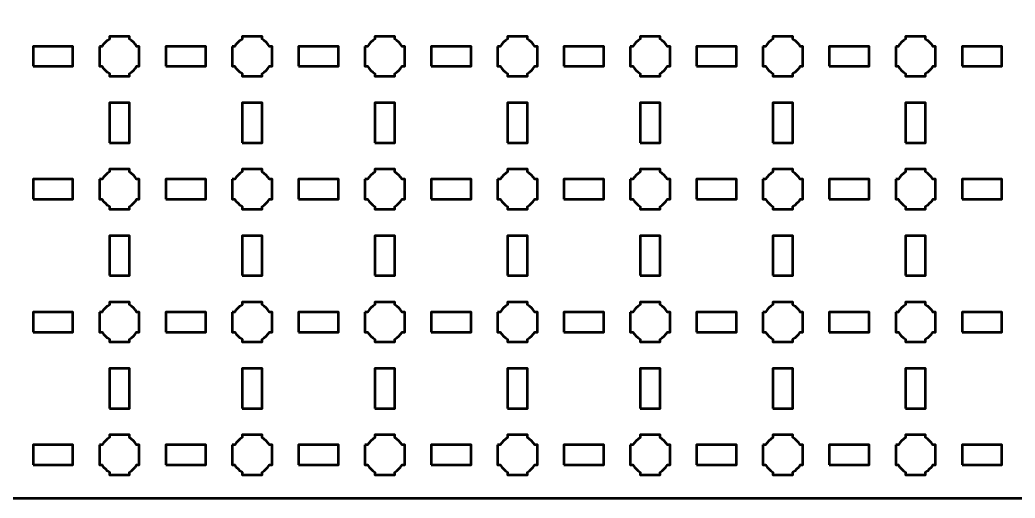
# Model space of a CAD drawing. Header units: centimetres. Extents: x -40.1 to 19.1, y -44.5 to 14.8.
# Drawn here: x -11 to 4, y -44.5 to -37.3 of the extents above; entities that cross this region are included whole.
import ezdxf

# ---------------------------------------------------------------- set-up
doc = ezdxf.new("R2010")
doc.units = ezdxf.units.CM
doc.header["$MEASUREMENT"] = 0
doc.layers.add('Layer 1', color=7, linetype='Continuous')

msp = doc.modelspace()

# ---------------------------------------------------------------- linework, layer by layer
at = {"layer": 'Layer 1', "color": 250, "lineweight": 53}
for points in [[(-10.8, -38), (-10.2, -38), (-10.2, -37.7), (-10.8, -37.7), (-10.8, -38)], [(-8.8, -38), (-8.2, -38), (-8.2, -37.7), (-8.8, -37.7), (-8.8, -38)], [(-6.8, -38), (-6.2, -38), (-6.2, -37.7), (-6.8, -37.7), (-6.8, -38)], [(-4.8, -38), (-4.2, -38), (-4.2, -37.7), (-4.8, -37.7), (-4.8, -38)], [(-2.8, -38), (-2.2, -38), (-2.2, -37.7), (-2.8, -37.7), (-2.8, -38)], [(-0.8, -38), (-0.2, -38), (-0.2, -37.7), (-0.8, -37.7), (-0.8, -38)], [(1.2, -38), (1.8, -38), (1.8, -37.7), (1.2, -37.7), (1.2, -38)], [(3.2, -38), (3.8, -38), (3.8, -37.7), (3.2, -37.7), (3.2, -38)], [(-9.65, -39.15), (-9.35, -39.15), (-9.35, -38.55), (-9.65, -38.55), (-9.65, -39.15)], [(-7.65, -39.15), (-7.35, -39.15), (-7.35, -38.55), (-7.65, -38.55), (-7.65, -39.15)], [(-5.65, -39.15), (-5.35, -39.15), (-5.35, -38.55), (-5.65, -38.55), (-5.65, -39.15)], [(-3.65, -39.15), (-3.35, -39.15), (-3.35, -38.55), (-3.65, -38.55), (-3.65, -39.15)], [(-1.65, -39.15), (-1.35, -39.15), (-1.35, -38.55), (-1.65, -38.55), (-1.65, -39.15)], [(0.35, -39.15), (0.65, -39.15), (0.65, -38.55), (0.35, -38.55), (0.35, -39.15)], [(2.35, -39.15), (2.65, -39.15), (2.65, -38.55), (2.35, -38.55), (2.35, -39.15)], [(-10.8, -40), (-10.2, -40), (-10.2, -39.7), (-10.8, -39.7), (-10.8, -40)], [(-8.8, -40), (-8.2, -40), (-8.2, -39.7), (-8.8, -39.7), (-8.8, -40)], [(-6.8, -40), (-6.2, -40), (-6.2, -39.7), (-6.8, -39.7), (-6.8, -40)], [(-4.8, -40), (-4.2, -40), (-4.2, -39.7), (-4.8, -39.7), (-4.8, -40)], [(-2.8, -40), (-2.2, -40), (-2.2, -39.7), (-2.8, -39.7), (-2.8, -40)], [(-0.8, -40), (-0.2, -40), (-0.2, -39.7), (-0.8, -39.7), (-0.8, -40)], [(1.2, -40), (1.8, -40), (1.8, -39.7), (1.2, -39.7), (1.2, -40)], [(3.2, -40), (3.8, -40), (3.8, -39.7), (3.2, -39.7), (3.2, -40)], [(-9.65, -41.15), (-9.35, -41.15), (-9.35, -40.55), (-9.65, -40.55), (-9.65, -41.15)], [(-7.65, -41.15), (-7.35, -41.15), (-7.35, -40.55), (-7.65, -40.55), (-7.65, -41.15)], [(-5.65, -41.15), (-5.35, -41.15), (-5.35, -40.55), (-5.65, -40.55), (-5.65, -41.15)], [(-3.65, -41.15), (-3.35, -41.15), (-3.35, -40.55), (-3.65, -40.55), (-3.65, -41.15)], [(-1.65, -41.15), (-1.35, -41.15), (-1.35, -40.55), (-1.65, -40.55), (-1.65, -41.15)], [(0.35, -41.15), (0.65, -41.15), (0.65, -40.55), (0.35, -40.55), (0.35, -41.15)], [(2.35, -41.15), (2.65, -41.15), (2.65, -40.55), (2.35, -40.55), (2.35, -41.15)], [(-10.8, -42), (-10.2, -42), (-10.2, -41.7), (-10.8, -41.7), (-10.8, -42)], [(-8.8, -42), (-8.2, -42), (-8.2, -41.7), (-8.8, -41.7), (-8.8, -42)], [(-6.8, -42), (-6.2, -42), (-6.2, -41.7), (-6.8, -41.7), (-6.8, -42)], [(-4.8, -42), (-4.2, -42), (-4.2, -41.7), (-4.8, -41.7), (-4.8, -42)], [(-2.8, -42), (-2.2, -42), (-2.2, -41.7), (-2.8, -41.7), (-2.8, -42)], [(-0.8, -42), (-0.2, -42), (-0.2, -41.7), (-0.8, -41.7), (-0.8, -42)], [(1.2, -42), (1.8, -42), (1.8, -41.7), (1.2, -41.7), (1.2, -42)], [(3.2, -42), (3.8, -42), (3.8, -41.7), (3.2, -41.7), (3.2, -42)], [(-9.65, -43.15), (-9.35, -43.15), (-9.35, -42.55), (-9.65, -42.55), (-9.65, -43.15)], [(-7.65, -43.15), (-7.35, -43.15), (-7.35, -42.55), (-7.65, -42.55), (-7.65, -43.15)], [(-5.65, -43.15), (-5.35, -43.15), (-5.35, -42.55), (-5.65, -42.55), (-5.65, -43.15)], [(-3.65, -43.15), (-3.35, -43.15), (-3.35, -42.55), (-3.65, -42.55), (-3.65, -43.15)], [(-1.65, -43.15), (-1.35, -43.15), (-1.35, -42.55), (-1.65, -42.55), (-1.65, -43.15)], [(0.35, -43.15), (0.65, -43.15), (0.65, -42.55), (0.35, -42.55), (0.35, -43.15)], [(2.35, -43.15), (2.65, -43.15), (2.65, -42.55), (2.35, -42.55), (2.35, -43.15)], [(-10.8, -44), (-10.2, -44), (-10.2, -43.7), (-10.8, -43.7), (-10.8, -44)], [(-8.8, -44), (-8.2, -44), (-8.2, -43.7), (-8.8, -43.7), (-8.8, -44)], [(-6.8, -44), (-6.2, -44), (-6.2, -43.7), (-6.8, -43.7), (-6.8, -44)], [(-4.8, -44), (-4.2, -44), (-4.2, -43.7), (-4.8, -43.7), (-4.8, -44)], [(-2.8, -44), (-2.2, -44), (-2.2, -43.7), (-2.8, -43.7), (-2.8, -44)], [(-0.8, -44), (-0.2, -44), (-0.2, -43.7), (-0.8, -43.7), (-0.8, -44)], [(1.2, -44), (1.8, -44), (1.8, -43.7), (1.2, -43.7), (1.2, -44)], [(3.2, -44), (3.8, -44), (3.8, -43.7), (3.2, -43.7), (3.2, -44)]]:
    msp.add_lwpolyline(points, close=True, dxfattribs=at)
msp.add_open_spline([(-40.15, -44), (-40.15, -44), (-40.15, 14.3), (-40.15, 14.3), (-40.15, 14.3), (-40.15, 14.57609), (-39.92609, 14.8), (-39.65, 14.8), (-39.65, 14.8), (-39.65, 14.8), (18.65, 14.8), (18.65, 14.8), (18.65, 14.8), (18.92609, 14.8), (19.15, 14.57609), (19.15, 14.3), (19.15, 14.3), (19.15, 14.3), (19.15, -44), (19.15, -44), (19.15, -44), (19.15, -44.27609), (18.92609, -44.5), (18.65, -44.5), (18.65, -44.5), (18.65, -44.5), (-39.65, -44.5), (-39.65, -44.5), (-39.65, -44.5), (-39.92609, -44.5), (-40.15, -44.27609), (-40.15, -44)], degree=3, knots=[0, 0, 0, 0, 0.125, 0.125, 0.125, 0.125, 0.25, 0.25, 0.25, 0.25, 0.375, 0.375, 0.375, 0.375, 0.5, 0.5, 0.5, 0.5, 0.625, 0.625, 0.625, 0.625, 0.75, 0.75, 0.75, 0.75, 0.875, 0.875, 0.875, 0.875, 1, 1, 1, 1], dxfattribs=at)
at = {"layer": 'Layer 1', "lineweight": 53}
for points in [[(-9.8, -37.7), (-9.8, -37.7), (-9.75985, -37.7), (-9.75985, -37.7), (-9.75985, -37.7), (-9.7335, -37.65447), (-9.69553, -37.6165), (-9.65, -37.59015), (-9.65, -37.59015), (-9.65, -37.59015), (-9.65, -37.55), (-9.65, -37.55), (-9.65, -37.55), (-9.65, -37.55), (-9.5, -37.55), (-9.5, -37.55), (-9.5, -37.55), (-9.5, -37.55), (-9.35, -37.55), (-9.35, -37.55), (-9.35, -37.55), (-9.35, -37.55), (-9.35, -37.59015), (-9.35, -37.59015), (-9.35, -37.59015), (-9.30447, -37.6165), (-9.2665, -37.65447), (-9.24015, -37.7), (-9.24015, -37.7), (-9.24015, -37.7), (-9.2, -37.7), (-9.2, -37.7), (-9.2, -37.7), (-9.2, -37.7), (-9.2, -37.85), (-9.2, -37.85), (-9.2, -37.85), (-9.2, -37.85), (-9.2, -38), (-9.2, -38), (-9.2, -38), (-9.2, -38), (-9.24015, -38), (-9.24015, -38), (-9.24015, -38), (-9.2665, -38.04553), (-9.30447, -38.0835), (-9.35, -38.10985), (-9.35, -38.10985), (-9.35, -38.10985), (-9.35, -38.15), (-9.35, -38.15), (-9.35, -38.15), (-9.35, -38.15), (-9.5, -38.15), (-9.5, -38.15), (-9.5, -38.15), (-9.5, -38.15), (-9.65, -38.15), (-9.65, -38.15), (-9.65, -38.15), (-9.65, -38.15), (-9.65, -38.10985), (-9.65, -38.10985), (-9.65, -38.10985), (-9.69553, -38.0835), (-9.7335, -38.04553), (-9.75985, -38), (-9.75985, -38), (-9.75985, -38), (-9.8, -38), (-9.8, -38), (-9.8, -38), (-9.8, -38), (-9.8, -37.85), (-9.8, -37.85), (-9.8, -37.85), (-9.8, -37.85), (-9.8, -37.7), (-9.8, -37.7)], [(-7.8, -37.7), (-7.8, -37.7), (-7.75985, -37.7), (-7.75985, -37.7), (-7.75985, -37.7), (-7.7335, -37.65447), (-7.69553, -37.6165), (-7.65, -37.59015), (-7.65, -37.59015), (-7.65, -37.59015), (-7.65, -37.55), (-7.65, -37.55), (-7.65, -37.55), (-7.65, -37.55), (-7.5, -37.55), (-7.5, -37.55), (-7.5, -37.55), (-7.5, -37.55), (-7.35, -37.55), (-7.35, -37.55), (-7.35, -37.55), (-7.35, -37.55), (-7.35, -37.59015), (-7.35, -37.59015), (-7.35, -37.59015), (-7.30447, -37.6165), (-7.2665, -37.65447), (-7.24015, -37.7), (-7.24015, -37.7), (-7.24015, -37.7), (-7.2, -37.7), (-7.2, -37.7), (-7.2, -37.7), (-7.2, -37.7), (-7.2, -37.85), (-7.2, -37.85), (-7.2, -37.85), (-7.2, -37.85), (-7.2, -38), (-7.2, -38), (-7.2, -38), (-7.2, -38), (-7.24015, -38), (-7.24015, -38), (-7.24015, -38), (-7.2665, -38.04553), (-7.30447, -38.0835), (-7.35, -38.10985), (-7.35, -38.10985), (-7.35, -38.10985), (-7.35, -38.15), (-7.35, -38.15), (-7.35, -38.15), (-7.35, -38.15), (-7.5, -38.15), (-7.5, -38.15), (-7.5, -38.15), (-7.5, -38.15), (-7.65, -38.15), (-7.65, -38.15), (-7.65, -38.15), (-7.65, -38.15), (-7.65, -38.10985), (-7.65, -38.10985), (-7.65, -38.10985), (-7.69553, -38.0835), (-7.7335, -38.04553), (-7.75985, -38), (-7.75985, -38), (-7.75985, -38), (-7.8, -38), (-7.8, -38), (-7.8, -38), (-7.8, -38), (-7.8, -37.85), (-7.8, -37.85), (-7.8, -37.85), (-7.8, -37.85), (-7.8, -37.7), (-7.8, -37.7)], [(-5.8, -37.7), (-5.8, -37.7), (-5.75985, -37.7), (-5.75985, -37.7), (-5.75985, -37.7), (-5.7335, -37.65447), (-5.69553, -37.6165), (-5.65, -37.59015), (-5.65, -37.59015), (-5.65, -37.59015), (-5.65, -37.55), (-5.65, -37.55), (-5.65, -37.55), (-5.65, -37.55), (-5.5, -37.55), (-5.5, -37.55), (-5.5, -37.55), (-5.5, -37.55), (-5.35, -37.55), (-5.35, -37.55), (-5.35, -37.55), (-5.35, -37.55), (-5.35, -37.59015), (-5.35, -37.59015), (-5.35, -37.59015), (-5.30447, -37.6165), (-5.2665, -37.65447), (-5.24015, -37.7), (-5.24015, -37.7), (-5.24015, -37.7), (-5.2, -37.7), (-5.2, -37.7), (-5.2, -37.7), (-5.2, -37.7), (-5.2, -37.85), (-5.2, -37.85), (-5.2, -37.85), (-5.2, -37.85), (-5.2, -38), (-5.2, -38), (-5.2, -38), (-5.2, -38), (-5.24015, -38), (-5.24015, -38), (-5.24015, -38), (-5.2665, -38.04553), (-5.30447, -38.0835), (-5.35, -38.10985), (-5.35, -38.10985), (-5.35, -38.10985), (-5.35, -38.15), (-5.35, -38.15), (-5.35, -38.15), (-5.35, -38.15), (-5.5, -38.15), (-5.5, -38.15), (-5.5, -38.15), (-5.5, -38.15), (-5.65, -38.15), (-5.65, -38.15), (-5.65, -38.15), (-5.65, -38.15), (-5.65, -38.10985), (-5.65, -38.10985), (-5.65, -38.10985), (-5.69553, -38.0835), (-5.7335, -38.04553), (-5.75985, -38), (-5.75985, -38), (-5.75985, -38), (-5.8, -38), (-5.8, -38), (-5.8, -38), (-5.8, -38), (-5.8, -37.85), (-5.8, -37.85), (-5.8, -37.85), (-5.8, -37.85), (-5.8, -37.7), (-5.8, -37.7)], [(-3.8, -37.7), (-3.8, -37.7), (-3.75985, -37.7), (-3.75985, -37.7), (-3.75985, -37.7), (-3.7335, -37.65447), (-3.69553, -37.6165), (-3.65, -37.59015), (-3.65, -37.59015), (-3.65, -37.59015), (-3.65, -37.55), (-3.65, -37.55), (-3.65, -37.55), (-3.65, -37.55), (-3.5, -37.55), (-3.5, -37.55), (-3.5, -37.55), (-3.5, -37.55), (-3.35, -37.55), (-3.35, -37.55), (-3.35, -37.55), (-3.35, -37.55), (-3.35, -37.59015), (-3.35, -37.59015), (-3.35, -37.59015), (-3.30447, -37.6165), (-3.2665, -37.65447), (-3.24015, -37.7), (-3.24015, -37.7), (-3.24015, -37.7), (-3.2, -37.7), (-3.2, -37.7), (-3.2, -37.7), (-3.2, -37.7), (-3.2, -37.85), (-3.2, -37.85), (-3.2, -37.85), (-3.2, -37.85), (-3.2, -38), (-3.2, -38), (-3.2, -38), (-3.2, -38), (-3.24015, -38), (-3.24015, -38), (-3.24015, -38), (-3.2665, -38.04553), (-3.30447, -38.0835), (-3.35, -38.10985), (-3.35, -38.10985), (-3.35, -38.10985), (-3.35, -38.15), (-3.35, -38.15), (-3.35, -38.15), (-3.35, -38.15), (-3.5, -38.15), (-3.5, -38.15), (-3.5, -38.15), (-3.5, -38.15), (-3.65, -38.15), (-3.65, -38.15), (-3.65, -38.15), (-3.65, -38.15), (-3.65, -38.10985), (-3.65, -38.10985), (-3.65, -38.10985), (-3.69553, -38.0835), (-3.7335, -38.04553), (-3.75985, -38), (-3.75985, -38), (-3.75985, -38), (-3.8, -38), (-3.8, -38), (-3.8, -38), (-3.8, -38), (-3.8, -37.85), (-3.8, -37.85), (-3.8, -37.85), (-3.8, -37.85), (-3.8, -37.7), (-3.8, -37.7)], [(-1.8, -37.7), (-1.8, -37.7), (-1.75985, -37.7), (-1.75985, -37.7), (-1.75985, -37.7), (-1.7335, -37.65447), (-1.69553, -37.6165), (-1.65, -37.59015), (-1.65, -37.59015), (-1.65, -37.59015), (-1.65, -37.55), (-1.65, -37.55), (-1.65, -37.55), (-1.65, -37.55), (-1.5, -37.55), (-1.5, -37.55), (-1.5, -37.55), (-1.5, -37.55), (-1.35, -37.55), (-1.35, -37.55), (-1.35, -37.55), (-1.35, -37.55), (-1.35, -37.59015), (-1.35, -37.59015), (-1.35, -37.59015), (-1.30447, -37.6165), (-1.2665, -37.65447), (-1.24015, -37.7), (-1.24015, -37.7), (-1.24015, -37.7), (-1.2, -37.7), (-1.2, -37.7), (-1.2, -37.7), (-1.2, -37.7), (-1.2, -37.85), (-1.2, -37.85), (-1.2, -37.85), (-1.2, -37.85), (-1.2, -38), (-1.2, -38), (-1.2, -38), (-1.2, -38), (-1.24015, -38), (-1.24015, -38), (-1.24015, -38), (-1.2665, -38.04553), (-1.30447, -38.0835), (-1.35, -38.10985), (-1.35, -38.10985), (-1.35, -38.10985), (-1.35, -38.15), (-1.35, -38.15), (-1.35, -38.15), (-1.35, -38.15), (-1.5, -38.15), (-1.5, -38.15), (-1.5, -38.15), (-1.5, -38.15), (-1.65, -38.15), (-1.65, -38.15), (-1.65, -38.15), (-1.65, -38.15), (-1.65, -38.10985), (-1.65, -38.10985), (-1.65, -38.10985), (-1.69553, -38.0835), (-1.7335, -38.04553), (-1.75985, -38), (-1.75985, -38), (-1.75985, -38), (-1.8, -38), (-1.8, -38), (-1.8, -38), (-1.8, -38), (-1.8, -37.85), (-1.8, -37.85), (-1.8, -37.85), (-1.8, -37.85), (-1.8, -37.7), (-1.8, -37.7)], [(0.2, -37.7), (0.2, -37.7), (0.24015, -37.7), (0.24015, -37.7), (0.24015, -37.7), (0.2665, -37.65447), (0.30447, -37.6165), (0.35, -37.59015), (0.35, -37.59015), (0.35, -37.59015), (0.35, -37.55), (0.35, -37.55), (0.35, -37.55), (0.35, -37.55), (0.5, -37.55), (0.5, -37.55), (0.5, -37.55), (0.5, -37.55), (0.65, -37.55), (0.65, -37.55), (0.65, -37.55), (0.65, -37.55), (0.65, -37.59015), (0.65, -37.59015), (0.65, -37.59015), (0.69553, -37.6165), (0.7335, -37.65447), (0.75985, -37.7), (0.75985, -37.7), (0.75985, -37.7), (0.8, -37.7), (0.8, -37.7), (0.8, -37.7), (0.8, -37.7), (0.8, -37.85), (0.8, -37.85), (0.8, -37.85), (0.8, -37.85), (0.8, -38), (0.8, -38), (0.8, -38), (0.8, -38), (0.75985, -38), (0.75985, -38), (0.75985, -38), (0.7335, -38.04553), (0.69553, -38.0835), (0.65, -38.10985), (0.65, -38.10985), (0.65, -38.10985), (0.65, -38.15), (0.65, -38.15), (0.65, -38.15), (0.65, -38.15), (0.5, -38.15), (0.5, -38.15), (0.5, -38.15), (0.5, -38.15), (0.35, -38.15), (0.35, -38.15), (0.35, -38.15), (0.35, -38.15), (0.35, -38.10985), (0.35, -38.10985), (0.35, -38.10985), (0.30447, -38.0835), (0.2665, -38.04553), (0.24015, -38), (0.24015, -38), (0.24015, -38), (0.2, -38), (0.2, -38), (0.2, -38), (0.2, -38), (0.2, -37.85), (0.2, -37.85), (0.2, -37.85), (0.2, -37.85), (0.2, -37.7), (0.2, -37.7)], [(2.2, -37.7), (2.2, -37.7), (2.24015, -37.7), (2.24015, -37.7), (2.24015, -37.7), (2.2665, -37.65447), (2.30447, -37.6165), (2.35, -37.59015), (2.35, -37.59015), (2.35, -37.59015), (2.35, -37.55), (2.35, -37.55), (2.35, -37.55), (2.35, -37.55), (2.5, -37.55), (2.5, -37.55), (2.5, -37.55), (2.5, -37.55), (2.65, -37.55), (2.65, -37.55), (2.65, -37.55), (2.65, -37.55), (2.65, -37.59015), (2.65, -37.59015), (2.65, -37.59015), (2.69553, -37.6165), (2.7335, -37.65447), (2.75985, -37.7), (2.75985, -37.7), (2.75985, -37.7), (2.8, -37.7), (2.8, -37.7), (2.8, -37.7), (2.8, -37.7), (2.8, -37.85), (2.8, -37.85), (2.8, -37.85), (2.8, -37.85), (2.8, -38), (2.8, -38), (2.8, -38), (2.8, -38), (2.75985, -38), (2.75985, -38), (2.75985, -38), (2.7335, -38.04553), (2.69553, -38.0835), (2.65, -38.10985), (2.65, -38.10985), (2.65, -38.10985), (2.65, -38.15), (2.65, -38.15), (2.65, -38.15), (2.65, -38.15), (2.5, -38.15), (2.5, -38.15), (2.5, -38.15), (2.5, -38.15), (2.35, -38.15), (2.35, -38.15), (2.35, -38.15), (2.35, -38.15), (2.35, -38.10985), (2.35, -38.10985), (2.35, -38.10985), (2.30447, -38.0835), (2.2665, -38.04553), (2.24015, -38), (2.24015, -38), (2.24015, -38), (2.2, -38), (2.2, -38), (2.2, -38), (2.2, -38), (2.2, -37.85), (2.2, -37.85), (2.2, -37.85), (2.2, -37.85), (2.2, -37.7), (2.2, -37.7)], [(-9.8, -39.7), (-9.8, -39.7), (-9.75985, -39.7), (-9.75985, -39.7), (-9.75985, -39.7), (-9.7335, -39.65447), (-9.69553, -39.6165), (-9.65, -39.59015), (-9.65, -39.59015), (-9.65, -39.59015), (-9.65, -39.55), (-9.65, -39.55), (-9.65, -39.55), (-9.65, -39.55), (-9.5, -39.55), (-9.5, -39.55), (-9.5, -39.55), (-9.5, -39.55), (-9.35, -39.55), (-9.35, -39.55), (-9.35, -39.55), (-9.35, -39.55), (-9.35, -39.59015), (-9.35, -39.59015), (-9.35, -39.59015), (-9.30447, -39.6165), (-9.2665, -39.65447), (-9.24015, -39.7), (-9.24015, -39.7), (-9.24015, -39.7), (-9.2, -39.7), (-9.2, -39.7), (-9.2, -39.7), (-9.2, -39.7), (-9.2, -39.85), (-9.2, -39.85), (-9.2, -39.85), (-9.2, -39.85), (-9.2, -40), (-9.2, -40), (-9.2, -40), (-9.2, -40), (-9.24015, -40), (-9.24015, -40), (-9.24015, -40), (-9.2665, -40.04553), (-9.30447, -40.0835), (-9.35, -40.10985), (-9.35, -40.10985), (-9.35, -40.10985), (-9.35, -40.15), (-9.35, -40.15), (-9.35, -40.15), (-9.35, -40.15), (-9.5, -40.15), (-9.5, -40.15), (-9.5, -40.15), (-9.5, -40.15), (-9.65, -40.15), (-9.65, -40.15), (-9.65, -40.15), (-9.65, -40.15), (-9.65, -40.10985), (-9.65, -40.10985), (-9.65, -40.10985), (-9.69553, -40.0835), (-9.7335, -40.04553), (-9.75985, -40), (-9.75985, -40), (-9.75985, -40), (-9.8, -40), (-9.8, -40), (-9.8, -40), (-9.8, -40), (-9.8, -39.85), (-9.8, -39.85), (-9.8, -39.85), (-9.8, -39.85), (-9.8, -39.7), (-9.8, -39.7)], [(-7.8, -39.7), (-7.8, -39.7), (-7.75985, -39.7), (-7.75985, -39.7), (-7.75985, -39.7), (-7.7335, -39.65447), (-7.69553, -39.6165), (-7.65, -39.59015), (-7.65, -39.59015), (-7.65, -39.59015), (-7.65, -39.55), (-7.65, -39.55), (-7.65, -39.55), (-7.65, -39.55), (-7.5, -39.55), (-7.5, -39.55), (-7.5, -39.55), (-7.5, -39.55), (-7.35, -39.55), (-7.35, -39.55), (-7.35, -39.55), (-7.35, -39.55), (-7.35, -39.59015), (-7.35, -39.59015), (-7.35, -39.59015), (-7.30447, -39.6165), (-7.2665, -39.65447), (-7.24015, -39.7), (-7.24015, -39.7), (-7.24015, -39.7), (-7.2, -39.7), (-7.2, -39.7), (-7.2, -39.7), (-7.2, -39.7), (-7.2, -39.85), (-7.2, -39.85), (-7.2, -39.85), (-7.2, -39.85), (-7.2, -40), (-7.2, -40), (-7.2, -40), (-7.2, -40), (-7.24015, -40), (-7.24015, -40), (-7.24015, -40), (-7.2665, -40.04553), (-7.30447, -40.0835), (-7.35, -40.10985), (-7.35, -40.10985), (-7.35, -40.10985), (-7.35, -40.15), (-7.35, -40.15), (-7.35, -40.15), (-7.35, -40.15), (-7.5, -40.15), (-7.5, -40.15), (-7.5, -40.15), (-7.5, -40.15), (-7.65, -40.15), (-7.65, -40.15), (-7.65, -40.15), (-7.65, -40.15), (-7.65, -40.10985), (-7.65, -40.10985), (-7.65, -40.10985), (-7.69553, -40.0835), (-7.7335, -40.04553), (-7.75985, -40), (-7.75985, -40), (-7.75985, -40), (-7.8, -40), (-7.8, -40), (-7.8, -40), (-7.8, -40), (-7.8, -39.85), (-7.8, -39.85), (-7.8, -39.85), (-7.8, -39.85), (-7.8, -39.7), (-7.8, -39.7)], [(-5.8, -39.7), (-5.8, -39.7), (-5.75985, -39.7), (-5.75985, -39.7), (-5.75985, -39.7), (-5.7335, -39.65447), (-5.69553, -39.6165), (-5.65, -39.59015), (-5.65, -39.59015), (-5.65, -39.59015), (-5.65, -39.55), (-5.65, -39.55), (-5.65, -39.55), (-5.65, -39.55), (-5.5, -39.55), (-5.5, -39.55), (-5.5, -39.55), (-5.5, -39.55), (-5.35, -39.55), (-5.35, -39.55), (-5.35, -39.55), (-5.35, -39.55), (-5.35, -39.59015), (-5.35, -39.59015), (-5.35, -39.59015), (-5.30447, -39.6165), (-5.2665, -39.65447), (-5.24015, -39.7), (-5.24015, -39.7), (-5.24015, -39.7), (-5.2, -39.7), (-5.2, -39.7), (-5.2, -39.7), (-5.2, -39.7), (-5.2, -39.85), (-5.2, -39.85), (-5.2, -39.85), (-5.2, -39.85), (-5.2, -40), (-5.2, -40), (-5.2, -40), (-5.2, -40), (-5.24015, -40), (-5.24015, -40), (-5.24015, -40), (-5.2665, -40.04553), (-5.30447, -40.0835), (-5.35, -40.10985), (-5.35, -40.10985), (-5.35, -40.10985), (-5.35, -40.15), (-5.35, -40.15), (-5.35, -40.15), (-5.35, -40.15), (-5.5, -40.15), (-5.5, -40.15), (-5.5, -40.15), (-5.5, -40.15), (-5.65, -40.15), (-5.65, -40.15), (-5.65, -40.15), (-5.65, -40.15), (-5.65, -40.10985), (-5.65, -40.10985), (-5.65, -40.10985), (-5.69553, -40.0835), (-5.7335, -40.04553), (-5.75985, -40), (-5.75985, -40), (-5.75985, -40), (-5.8, -40), (-5.8, -40), (-5.8, -40), (-5.8, -40), (-5.8, -39.85), (-5.8, -39.85), (-5.8, -39.85), (-5.8, -39.85), (-5.8, -39.7), (-5.8, -39.7)], [(-3.8, -39.7), (-3.8, -39.7), (-3.75985, -39.7), (-3.75985, -39.7), (-3.75985, -39.7), (-3.7335, -39.65447), (-3.69553, -39.6165), (-3.65, -39.59015), (-3.65, -39.59015), (-3.65, -39.59015), (-3.65, -39.55), (-3.65, -39.55), (-3.65, -39.55), (-3.65, -39.55), (-3.5, -39.55), (-3.5, -39.55), (-3.5, -39.55), (-3.5, -39.55), (-3.35, -39.55), (-3.35, -39.55), (-3.35, -39.55), (-3.35, -39.55), (-3.35, -39.59015), (-3.35, -39.59015), (-3.35, -39.59015), (-3.30447, -39.6165), (-3.2665, -39.65447), (-3.24015, -39.7), (-3.24015, -39.7), (-3.24015, -39.7), (-3.2, -39.7), (-3.2, -39.7), (-3.2, -39.7), (-3.2, -39.7), (-3.2, -39.85), (-3.2, -39.85), (-3.2, -39.85), (-3.2, -39.85), (-3.2, -40), (-3.2, -40), (-3.2, -40), (-3.2, -40), (-3.24015, -40), (-3.24015, -40), (-3.24015, -40), (-3.2665, -40.04553), (-3.30447, -40.0835), (-3.35, -40.10985), (-3.35, -40.10985), (-3.35, -40.10985), (-3.35, -40.15), (-3.35, -40.15), (-3.35, -40.15), (-3.35, -40.15), (-3.5, -40.15), (-3.5, -40.15), (-3.5, -40.15), (-3.5, -40.15), (-3.65, -40.15), (-3.65, -40.15), (-3.65, -40.15), (-3.65, -40.15), (-3.65, -40.10985), (-3.65, -40.10985), (-3.65, -40.10985), (-3.69553, -40.0835), (-3.7335, -40.04553), (-3.75985, -40), (-3.75985, -40), (-3.75985, -40), (-3.8, -40), (-3.8, -40), (-3.8, -40), (-3.8, -40), (-3.8, -39.85), (-3.8, -39.85), (-3.8, -39.85), (-3.8, -39.85), (-3.8, -39.7), (-3.8, -39.7)], [(-1.8, -39.7), (-1.8, -39.7), (-1.75985, -39.7), (-1.75985, -39.7), (-1.75985, -39.7), (-1.7335, -39.65447), (-1.69553, -39.6165), (-1.65, -39.59015), (-1.65, -39.59015), (-1.65, -39.59015), (-1.65, -39.55), (-1.65, -39.55), (-1.65, -39.55), (-1.65, -39.55), (-1.5, -39.55), (-1.5, -39.55), (-1.5, -39.55), (-1.5, -39.55), (-1.35, -39.55), (-1.35, -39.55), (-1.35, -39.55), (-1.35, -39.55), (-1.35, -39.59015), (-1.35, -39.59015), (-1.35, -39.59015), (-1.30447, -39.6165), (-1.2665, -39.65447), (-1.24015, -39.7), (-1.24015, -39.7), (-1.24015, -39.7), (-1.2, -39.7), (-1.2, -39.7), (-1.2, -39.7), (-1.2, -39.7), (-1.2, -39.85), (-1.2, -39.85), (-1.2, -39.85), (-1.2, -39.85), (-1.2, -40), (-1.2, -40), (-1.2, -40), (-1.2, -40), (-1.24015, -40), (-1.24015, -40), (-1.24015, -40), (-1.2665, -40.04553), (-1.30447, -40.0835), (-1.35, -40.10985), (-1.35, -40.10985), (-1.35, -40.10985), (-1.35, -40.15), (-1.35, -40.15), (-1.35, -40.15), (-1.35, -40.15), (-1.5, -40.15), (-1.5, -40.15), (-1.5, -40.15), (-1.5, -40.15), (-1.65, -40.15), (-1.65, -40.15), (-1.65, -40.15), (-1.65, -40.15), (-1.65, -40.10985), (-1.65, -40.10985), (-1.65, -40.10985), (-1.69553, -40.0835), (-1.7335, -40.04553), (-1.75985, -40), (-1.75985, -40), (-1.75985, -40), (-1.8, -40), (-1.8, -40), (-1.8, -40), (-1.8, -40), (-1.8, -39.85), (-1.8, -39.85), (-1.8, -39.85), (-1.8, -39.85), (-1.8, -39.7), (-1.8, -39.7)], [(0.2, -39.7), (0.2, -39.7), (0.24015, -39.7), (0.24015, -39.7), (0.24015, -39.7), (0.2665, -39.65447), (0.30447, -39.6165), (0.35, -39.59015), (0.35, -39.59015), (0.35, -39.59015), (0.35, -39.55), (0.35, -39.55), (0.35, -39.55), (0.35, -39.55), (0.5, -39.55), (0.5, -39.55), (0.5, -39.55), (0.5, -39.55), (0.65, -39.55), (0.65, -39.55), (0.65, -39.55), (0.65, -39.55), (0.65, -39.59015), (0.65, -39.59015), (0.65, -39.59015), (0.69553, -39.6165), (0.7335, -39.65447), (0.75985, -39.7), (0.75985, -39.7), (0.75985, -39.7), (0.8, -39.7), (0.8, -39.7), (0.8, -39.7), (0.8, -39.7), (0.8, -39.85), (0.8, -39.85), (0.8, -39.85), (0.8, -39.85), (0.8, -40), (0.8, -40), (0.8, -40), (0.8, -40), (0.75985, -40), (0.75985, -40), (0.75985, -40), (0.7335, -40.04553), (0.69553, -40.0835), (0.65, -40.10985), (0.65, -40.10985), (0.65, -40.10985), (0.65, -40.15), (0.65, -40.15), (0.65, -40.15), (0.65, -40.15), (0.5, -40.15), (0.5, -40.15), (0.5, -40.15), (0.5, -40.15), (0.35, -40.15), (0.35, -40.15), (0.35, -40.15), (0.35, -40.15), (0.35, -40.10985), (0.35, -40.10985), (0.35, -40.10985), (0.30447, -40.0835), (0.2665, -40.04553), (0.24015, -40), (0.24015, -40), (0.24015, -40), (0.2, -40), (0.2, -40), (0.2, -40), (0.2, -40), (0.2, -39.85), (0.2, -39.85), (0.2, -39.85), (0.2, -39.85), (0.2, -39.7), (0.2, -39.7)], [(2.2, -39.7), (2.2, -39.7), (2.24015, -39.7), (2.24015, -39.7), (2.24015, -39.7), (2.2665, -39.65447), (2.30447, -39.6165), (2.35, -39.59015), (2.35, -39.59015), (2.35, -39.59015), (2.35, -39.55), (2.35, -39.55), (2.35, -39.55), (2.35, -39.55), (2.5, -39.55), (2.5, -39.55), (2.5, -39.55), (2.5, -39.55), (2.65, -39.55), (2.65, -39.55), (2.65, -39.55), (2.65, -39.55), (2.65, -39.59015), (2.65, -39.59015), (2.65, -39.59015), (2.69553, -39.6165), (2.7335, -39.65447), (2.75985, -39.7), (2.75985, -39.7), (2.75985, -39.7), (2.8, -39.7), (2.8, -39.7), (2.8, -39.7), (2.8, -39.7), (2.8, -39.85), (2.8, -39.85), (2.8, -39.85), (2.8, -39.85), (2.8, -40), (2.8, -40), (2.8, -40), (2.8, -40), (2.75985, -40), (2.75985, -40), (2.75985, -40), (2.7335, -40.04553), (2.69553, -40.0835), (2.65, -40.10985), (2.65, -40.10985), (2.65, -40.10985), (2.65, -40.15), (2.65, -40.15), (2.65, -40.15), (2.65, -40.15), (2.5, -40.15), (2.5, -40.15), (2.5, -40.15), (2.5, -40.15), (2.35, -40.15), (2.35, -40.15), (2.35, -40.15), (2.35, -40.15), (2.35, -40.10985), (2.35, -40.10985), (2.35, -40.10985), (2.30447, -40.0835), (2.2665, -40.04553), (2.24015, -40), (2.24015, -40), (2.24015, -40), (2.2, -40), (2.2, -40), (2.2, -40), (2.2, -40), (2.2, -39.85), (2.2, -39.85), (2.2, -39.85), (2.2, -39.85), (2.2, -39.7), (2.2, -39.7)], [(-9.8, -41.7), (-9.8, -41.7), (-9.75985, -41.7), (-9.75985, -41.7), (-9.75985, -41.7), (-9.7335, -41.65447), (-9.69553, -41.6165), (-9.65, -41.59015), (-9.65, -41.59015), (-9.65, -41.59015), (-9.65, -41.55), (-9.65, -41.55), (-9.65, -41.55), (-9.65, -41.55), (-9.5, -41.55), (-9.5, -41.55), (-9.5, -41.55), (-9.5, -41.55), (-9.35, -41.55), (-9.35, -41.55), (-9.35, -41.55), (-9.35, -41.55), (-9.35, -41.59015), (-9.35, -41.59015), (-9.35, -41.59015), (-9.30447, -41.6165), (-9.2665, -41.65447), (-9.24015, -41.7), (-9.24015, -41.7), (-9.24015, -41.7), (-9.2, -41.7), (-9.2, -41.7), (-9.2, -41.7), (-9.2, -41.7), (-9.2, -41.85), (-9.2, -41.85), (-9.2, -41.85), (-9.2, -41.85), (-9.2, -42), (-9.2, -42), (-9.2, -42), (-9.2, -42), (-9.24015, -42), (-9.24015, -42), (-9.24015, -42), (-9.2665, -42.04553), (-9.30447, -42.0835), (-9.35, -42.10985), (-9.35, -42.10985), (-9.35, -42.10985), (-9.35, -42.15), (-9.35, -42.15), (-9.35, -42.15), (-9.35, -42.15), (-9.5, -42.15), (-9.5, -42.15), (-9.5, -42.15), (-9.5, -42.15), (-9.65, -42.15), (-9.65, -42.15), (-9.65, -42.15), (-9.65, -42.15), (-9.65, -42.10985), (-9.65, -42.10985), (-9.65, -42.10985), (-9.69553, -42.0835), (-9.7335, -42.04553), (-9.75985, -42), (-9.75985, -42), (-9.75985, -42), (-9.8, -42), (-9.8, -42), (-9.8, -42), (-9.8, -42), (-9.8, -41.85), (-9.8, -41.85), (-9.8, -41.85), (-9.8, -41.85), (-9.8, -41.7), (-9.8, -41.7)], [(-7.8, -41.7), (-7.8, -41.7), (-7.75985, -41.7), (-7.75985, -41.7), (-7.75985, -41.7), (-7.7335, -41.65447), (-7.69553, -41.6165), (-7.65, -41.59015), (-7.65, -41.59015), (-7.65, -41.59015), (-7.65, -41.55), (-7.65, -41.55), (-7.65, -41.55), (-7.65, -41.55), (-7.5, -41.55), (-7.5, -41.55), (-7.5, -41.55), (-7.5, -41.55), (-7.35, -41.55), (-7.35, -41.55), (-7.35, -41.55), (-7.35, -41.55), (-7.35, -41.59015), (-7.35, -41.59015), (-7.35, -41.59015), (-7.30447, -41.6165), (-7.2665, -41.65447), (-7.24015, -41.7), (-7.24015, -41.7), (-7.24015, -41.7), (-7.2, -41.7), (-7.2, -41.7), (-7.2, -41.7), (-7.2, -41.7), (-7.2, -41.85), (-7.2, -41.85), (-7.2, -41.85), (-7.2, -41.85), (-7.2, -42), (-7.2, -42), (-7.2, -42), (-7.2, -42), (-7.24015, -42), (-7.24015, -42), (-7.24015, -42), (-7.2665, -42.04553), (-7.30447, -42.0835), (-7.35, -42.10985), (-7.35, -42.10985), (-7.35, -42.10985), (-7.35, -42.15), (-7.35, -42.15), (-7.35, -42.15), (-7.35, -42.15), (-7.5, -42.15), (-7.5, -42.15), (-7.5, -42.15), (-7.5, -42.15), (-7.65, -42.15), (-7.65, -42.15), (-7.65, -42.15), (-7.65, -42.15), (-7.65, -42.10985), (-7.65, -42.10985), (-7.65, -42.10985), (-7.69553, -42.0835), (-7.7335, -42.04553), (-7.75985, -42), (-7.75985, -42), (-7.75985, -42), (-7.8, -42), (-7.8, -42), (-7.8, -42), (-7.8, -42), (-7.8, -41.85), (-7.8, -41.85), (-7.8, -41.85), (-7.8, -41.85), (-7.8, -41.7), (-7.8, -41.7)], [(-5.8, -41.7), (-5.8, -41.7), (-5.75985, -41.7), (-5.75985, -41.7), (-5.75985, -41.7), (-5.7335, -41.65447), (-5.69553, -41.6165), (-5.65, -41.59015), (-5.65, -41.59015), (-5.65, -41.59015), (-5.65, -41.55), (-5.65, -41.55), (-5.65, -41.55), (-5.65, -41.55), (-5.5, -41.55), (-5.5, -41.55), (-5.5, -41.55), (-5.5, -41.55), (-5.35, -41.55), (-5.35, -41.55), (-5.35, -41.55), (-5.35, -41.55), (-5.35, -41.59015), (-5.35, -41.59015), (-5.35, -41.59015), (-5.30447, -41.6165), (-5.2665, -41.65447), (-5.24015, -41.7), (-5.24015, -41.7), (-5.24015, -41.7), (-5.2, -41.7), (-5.2, -41.7), (-5.2, -41.7), (-5.2, -41.7), (-5.2, -41.85), (-5.2, -41.85), (-5.2, -41.85), (-5.2, -41.85), (-5.2, -42), (-5.2, -42), (-5.2, -42), (-5.2, -42), (-5.24015, -42), (-5.24015, -42), (-5.24015, -42), (-5.2665, -42.04553), (-5.30447, -42.0835), (-5.35, -42.10985), (-5.35, -42.10985), (-5.35, -42.10985), (-5.35, -42.15), (-5.35, -42.15), (-5.35, -42.15), (-5.35, -42.15), (-5.5, -42.15), (-5.5, -42.15), (-5.5, -42.15), (-5.5, -42.15), (-5.65, -42.15), (-5.65, -42.15), (-5.65, -42.15), (-5.65, -42.15), (-5.65, -42.10985), (-5.65, -42.10985), (-5.65, -42.10985), (-5.69553, -42.0835), (-5.7335, -42.04553), (-5.75985, -42), (-5.75985, -42), (-5.75985, -42), (-5.8, -42), (-5.8, -42), (-5.8, -42), (-5.8, -42), (-5.8, -41.85), (-5.8, -41.85), (-5.8, -41.85), (-5.8, -41.85), (-5.8, -41.7), (-5.8, -41.7)], [(-3.8, -41.7), (-3.8, -41.7), (-3.75985, -41.7), (-3.75985, -41.7), (-3.75985, -41.7), (-3.7335, -41.65447), (-3.69553, -41.6165), (-3.65, -41.59015), (-3.65, -41.59015), (-3.65, -41.59015), (-3.65, -41.55), (-3.65, -41.55), (-3.65, -41.55), (-3.65, -41.55), (-3.5, -41.55), (-3.5, -41.55), (-3.5, -41.55), (-3.5, -41.55), (-3.35, -41.55), (-3.35, -41.55), (-3.35, -41.55), (-3.35, -41.55), (-3.35, -41.59015), (-3.35, -41.59015), (-3.35, -41.59015), (-3.30447, -41.6165), (-3.2665, -41.65447), (-3.24015, -41.7), (-3.24015, -41.7), (-3.24015, -41.7), (-3.2, -41.7), (-3.2, -41.7), (-3.2, -41.7), (-3.2, -41.7), (-3.2, -41.85), (-3.2, -41.85), (-3.2, -41.85), (-3.2, -41.85), (-3.2, -42), (-3.2, -42), (-3.2, -42), (-3.2, -42), (-3.24015, -42), (-3.24015, -42), (-3.24015, -42), (-3.2665, -42.04553), (-3.30447, -42.0835), (-3.35, -42.10985), (-3.35, -42.10985), (-3.35, -42.10985), (-3.35, -42.15), (-3.35, -42.15), (-3.35, -42.15), (-3.35, -42.15), (-3.5, -42.15), (-3.5, -42.15), (-3.5, -42.15), (-3.5, -42.15), (-3.65, -42.15), (-3.65, -42.15), (-3.65, -42.15), (-3.65, -42.15), (-3.65, -42.10985), (-3.65, -42.10985), (-3.65, -42.10985), (-3.69553, -42.0835), (-3.7335, -42.04553), (-3.75985, -42), (-3.75985, -42), (-3.75985, -42), (-3.8, -42), (-3.8, -42), (-3.8, -42), (-3.8, -42), (-3.8, -41.85), (-3.8, -41.85), (-3.8, -41.85), (-3.8, -41.85), (-3.8, -41.7), (-3.8, -41.7)], [(-1.8, -41.7), (-1.8, -41.7), (-1.75985, -41.7), (-1.75985, -41.7), (-1.75985, -41.7), (-1.7335, -41.65447), (-1.69553, -41.6165), (-1.65, -41.59015), (-1.65, -41.59015), (-1.65, -41.59015), (-1.65, -41.55), (-1.65, -41.55), (-1.65, -41.55), (-1.65, -41.55), (-1.5, -41.55), (-1.5, -41.55), (-1.5, -41.55), (-1.5, -41.55), (-1.35, -41.55), (-1.35, -41.55), (-1.35, -41.55), (-1.35, -41.55), (-1.35, -41.59015), (-1.35, -41.59015), (-1.35, -41.59015), (-1.30447, -41.6165), (-1.2665, -41.65447), (-1.24015, -41.7), (-1.24015, -41.7), (-1.24015, -41.7), (-1.2, -41.7), (-1.2, -41.7), (-1.2, -41.7), (-1.2, -41.7), (-1.2, -41.85), (-1.2, -41.85), (-1.2, -41.85), (-1.2, -41.85), (-1.2, -42), (-1.2, -42), (-1.2, -42), (-1.2, -42), (-1.24015, -42), (-1.24015, -42), (-1.24015, -42), (-1.2665, -42.04553), (-1.30447, -42.0835), (-1.35, -42.10985), (-1.35, -42.10985), (-1.35, -42.10985), (-1.35, -42.15), (-1.35, -42.15), (-1.35, -42.15), (-1.35, -42.15), (-1.5, -42.15), (-1.5, -42.15), (-1.5, -42.15), (-1.5, -42.15), (-1.65, -42.15), (-1.65, -42.15), (-1.65, -42.15), (-1.65, -42.15), (-1.65, -42.10985), (-1.65, -42.10985), (-1.65, -42.10985), (-1.69553, -42.0835), (-1.7335, -42.04553), (-1.75985, -42), (-1.75985, -42), (-1.75985, -42), (-1.8, -42), (-1.8, -42), (-1.8, -42), (-1.8, -42), (-1.8, -41.85), (-1.8, -41.85), (-1.8, -41.85), (-1.8, -41.85), (-1.8, -41.7), (-1.8, -41.7)], [(0.2, -41.7), (0.2, -41.7), (0.24015, -41.7), (0.24015, -41.7), (0.24015, -41.7), (0.2665, -41.65447), (0.30447, -41.6165), (0.35, -41.59015), (0.35, -41.59015), (0.35, -41.59015), (0.35, -41.55), (0.35, -41.55), (0.35, -41.55), (0.35, -41.55), (0.5, -41.55), (0.5, -41.55), (0.5, -41.55), (0.5, -41.55), (0.65, -41.55), (0.65, -41.55), (0.65, -41.55), (0.65, -41.55), (0.65, -41.59015), (0.65, -41.59015), (0.65, -41.59015), (0.69553, -41.6165), (0.7335, -41.65447), (0.75985, -41.7), (0.75985, -41.7), (0.75985, -41.7), (0.8, -41.7), (0.8, -41.7), (0.8, -41.7), (0.8, -41.7), (0.8, -41.85), (0.8, -41.85), (0.8, -41.85), (0.8, -41.85), (0.8, -42), (0.8, -42), (0.8, -42), (0.8, -42), (0.75985, -42), (0.75985, -42), (0.75985, -42), (0.7335, -42.04553), (0.69553, -42.0835), (0.65, -42.10985), (0.65, -42.10985), (0.65, -42.10985), (0.65, -42.15), (0.65, -42.15), (0.65, -42.15), (0.65, -42.15), (0.5, -42.15), (0.5, -42.15), (0.5, -42.15), (0.5, -42.15), (0.35, -42.15), (0.35, -42.15), (0.35, -42.15), (0.35, -42.15), (0.35, -42.10985), (0.35, -42.10985), (0.35, -42.10985), (0.30447, -42.0835), (0.2665, -42.04553), (0.24015, -42), (0.24015, -42), (0.24015, -42), (0.2, -42), (0.2, -42), (0.2, -42), (0.2, -42), (0.2, -41.85), (0.2, -41.85), (0.2, -41.85), (0.2, -41.85), (0.2, -41.7), (0.2, -41.7)], [(2.2, -41.7), (2.2, -41.7), (2.24015, -41.7), (2.24015, -41.7), (2.24015, -41.7), (2.2665, -41.65447), (2.30447, -41.6165), (2.35, -41.59015), (2.35, -41.59015), (2.35, -41.59015), (2.35, -41.55), (2.35, -41.55), (2.35, -41.55), (2.35, -41.55), (2.5, -41.55), (2.5, -41.55), (2.5, -41.55), (2.5, -41.55), (2.65, -41.55), (2.65, -41.55), (2.65, -41.55), (2.65, -41.55), (2.65, -41.59015), (2.65, -41.59015), (2.65, -41.59015), (2.69553, -41.6165), (2.7335, -41.65447), (2.75985, -41.7), (2.75985, -41.7), (2.75985, -41.7), (2.8, -41.7), (2.8, -41.7), (2.8, -41.7), (2.8, -41.7), (2.8, -41.85), (2.8, -41.85), (2.8, -41.85), (2.8, -41.85), (2.8, -42), (2.8, -42), (2.8, -42), (2.8, -42), (2.75985, -42), (2.75985, -42), (2.75985, -42), (2.7335, -42.04553), (2.69553, -42.0835), (2.65, -42.10985), (2.65, -42.10985), (2.65, -42.10985), (2.65, -42.15), (2.65, -42.15), (2.65, -42.15), (2.65, -42.15), (2.5, -42.15), (2.5, -42.15), (2.5, -42.15), (2.5, -42.15), (2.35, -42.15), (2.35, -42.15), (2.35, -42.15), (2.35, -42.15), (2.35, -42.10985), (2.35, -42.10985), (2.35, -42.10985), (2.30447, -42.0835), (2.2665, -42.04553), (2.24015, -42), (2.24015, -42), (2.24015, -42), (2.2, -42), (2.2, -42), (2.2, -42), (2.2, -42), (2.2, -41.85), (2.2, -41.85), (2.2, -41.85), (2.2, -41.85), (2.2, -41.7), (2.2, -41.7)], [(-9.8, -43.7), (-9.8, -43.7), (-9.75985, -43.7), (-9.75985, -43.7), (-9.75985, -43.7), (-9.7335, -43.65447), (-9.69553, -43.6165), (-9.65, -43.59015), (-9.65, -43.59015), (-9.65, -43.59015), (-9.65, -43.55), (-9.65, -43.55), (-9.65, -43.55), (-9.65, -43.55), (-9.5, -43.55), (-9.5, -43.55), (-9.5, -43.55), (-9.5, -43.55), (-9.35, -43.55), (-9.35, -43.55), (-9.35, -43.55), (-9.35, -43.55), (-9.35, -43.59015), (-9.35, -43.59015), (-9.35, -43.59015), (-9.30447, -43.6165), (-9.2665, -43.65447), (-9.24015, -43.7), (-9.24015, -43.7), (-9.24015, -43.7), (-9.2, -43.7), (-9.2, -43.7), (-9.2, -43.7), (-9.2, -43.7), (-9.2, -43.85), (-9.2, -43.85), (-9.2, -43.85), (-9.2, -43.85), (-9.2, -44), (-9.2, -44), (-9.2, -44), (-9.2, -44), (-9.24015, -44), (-9.24015, -44), (-9.24015, -44), (-9.2665, -44.04553), (-9.30447, -44.0835), (-9.35, -44.10985), (-9.35, -44.10985), (-9.35, -44.10985), (-9.35, -44.15), (-9.35, -44.15), (-9.35, -44.15), (-9.35, -44.15), (-9.5, -44.15), (-9.5, -44.15), (-9.5, -44.15), (-9.5, -44.15), (-9.65, -44.15), (-9.65, -44.15), (-9.65, -44.15), (-9.65, -44.15), (-9.65, -44.10985), (-9.65, -44.10985), (-9.65, -44.10985), (-9.69553, -44.0835), (-9.7335, -44.04553), (-9.75985, -44), (-9.75985, -44), (-9.75985, -44), (-9.8, -44), (-9.8, -44), (-9.8, -44), (-9.8, -44), (-9.8, -43.85), (-9.8, -43.85), (-9.8, -43.85), (-9.8, -43.85), (-9.8, -43.7), (-9.8, -43.7)], [(-7.8, -43.7), (-7.8, -43.7), (-7.75985, -43.7), (-7.75985, -43.7), (-7.75985, -43.7), (-7.7335, -43.65447), (-7.69553, -43.6165), (-7.65, -43.59015), (-7.65, -43.59015), (-7.65, -43.59015), (-7.65, -43.55), (-7.65, -43.55), (-7.65, -43.55), (-7.65, -43.55), (-7.5, -43.55), (-7.5, -43.55), (-7.5, -43.55), (-7.5, -43.55), (-7.35, -43.55), (-7.35, -43.55), (-7.35, -43.55), (-7.35, -43.55), (-7.35, -43.59015), (-7.35, -43.59015), (-7.35, -43.59015), (-7.30447, -43.6165), (-7.2665, -43.65447), (-7.24015, -43.7), (-7.24015, -43.7), (-7.24015, -43.7), (-7.2, -43.7), (-7.2, -43.7), (-7.2, -43.7), (-7.2, -43.7), (-7.2, -43.85), (-7.2, -43.85), (-7.2, -43.85), (-7.2, -43.85), (-7.2, -44), (-7.2, -44), (-7.2, -44), (-7.2, -44), (-7.24015, -44), (-7.24015, -44), (-7.24015, -44), (-7.2665, -44.04553), (-7.30447, -44.0835), (-7.35, -44.10985), (-7.35, -44.10985), (-7.35, -44.10985), (-7.35, -44.15), (-7.35, -44.15), (-7.35, -44.15), (-7.35, -44.15), (-7.5, -44.15), (-7.5, -44.15), (-7.5, -44.15), (-7.5, -44.15), (-7.65, -44.15), (-7.65, -44.15), (-7.65, -44.15), (-7.65, -44.15), (-7.65, -44.10985), (-7.65, -44.10985), (-7.65, -44.10985), (-7.69553, -44.0835), (-7.7335, -44.04553), (-7.75985, -44), (-7.75985, -44), (-7.75985, -44), (-7.8, -44), (-7.8, -44), (-7.8, -44), (-7.8, -44), (-7.8, -43.85), (-7.8, -43.85), (-7.8, -43.85), (-7.8, -43.85), (-7.8, -43.7), (-7.8, -43.7)], [(-5.8, -43.7), (-5.8, -43.7), (-5.75985, -43.7), (-5.75985, -43.7), (-5.75985, -43.7), (-5.7335, -43.65447), (-5.69553, -43.6165), (-5.65, -43.59015), (-5.65, -43.59015), (-5.65, -43.59015), (-5.65, -43.55), (-5.65, -43.55), (-5.65, -43.55), (-5.65, -43.55), (-5.5, -43.55), (-5.5, -43.55), (-5.5, -43.55), (-5.5, -43.55), (-5.35, -43.55), (-5.35, -43.55), (-5.35, -43.55), (-5.35, -43.55), (-5.35, -43.59015), (-5.35, -43.59015), (-5.35, -43.59015), (-5.30447, -43.6165), (-5.2665, -43.65447), (-5.24015, -43.7), (-5.24015, -43.7), (-5.24015, -43.7), (-5.2, -43.7), (-5.2, -43.7), (-5.2, -43.7), (-5.2, -43.7), (-5.2, -43.85), (-5.2, -43.85), (-5.2, -43.85), (-5.2, -43.85), (-5.2, -44), (-5.2, -44), (-5.2, -44), (-5.2, -44), (-5.24015, -44), (-5.24015, -44), (-5.24015, -44), (-5.2665, -44.04553), (-5.30447, -44.0835), (-5.35, -44.10985), (-5.35, -44.10985), (-5.35, -44.10985), (-5.35, -44.15), (-5.35, -44.15), (-5.35, -44.15), (-5.35, -44.15), (-5.5, -44.15), (-5.5, -44.15), (-5.5, -44.15), (-5.5, -44.15), (-5.65, -44.15), (-5.65, -44.15), (-5.65, -44.15), (-5.65, -44.15), (-5.65, -44.10985), (-5.65, -44.10985), (-5.65, -44.10985), (-5.69553, -44.0835), (-5.7335, -44.04553), (-5.75985, -44), (-5.75985, -44), (-5.75985, -44), (-5.8, -44), (-5.8, -44), (-5.8, -44), (-5.8, -44), (-5.8, -43.85), (-5.8, -43.85), (-5.8, -43.85), (-5.8, -43.85), (-5.8, -43.7), (-5.8, -43.7)], [(-3.8, -43.7), (-3.8, -43.7), (-3.75985, -43.7), (-3.75985, -43.7), (-3.75985, -43.7), (-3.7335, -43.65447), (-3.69553, -43.6165), (-3.65, -43.59015), (-3.65, -43.59015), (-3.65, -43.59015), (-3.65, -43.55), (-3.65, -43.55), (-3.65, -43.55), (-3.65, -43.55), (-3.5, -43.55), (-3.5, -43.55), (-3.5, -43.55), (-3.5, -43.55), (-3.35, -43.55), (-3.35, -43.55), (-3.35, -43.55), (-3.35, -43.55), (-3.35, -43.59015), (-3.35, -43.59015), (-3.35, -43.59015), (-3.30447, -43.6165), (-3.2665, -43.65447), (-3.24015, -43.7), (-3.24015, -43.7), (-3.24015, -43.7), (-3.2, -43.7), (-3.2, -43.7), (-3.2, -43.7), (-3.2, -43.7), (-3.2, -43.85), (-3.2, -43.85), (-3.2, -43.85), (-3.2, -43.85), (-3.2, -44), (-3.2, -44), (-3.2, -44), (-3.2, -44), (-3.24015, -44), (-3.24015, -44), (-3.24015, -44), (-3.2665, -44.04553), (-3.30447, -44.0835), (-3.35, -44.10985), (-3.35, -44.10985), (-3.35, -44.10985), (-3.35, -44.15), (-3.35, -44.15), (-3.35, -44.15), (-3.35, -44.15), (-3.5, -44.15), (-3.5, -44.15), (-3.5, -44.15), (-3.5, -44.15), (-3.65, -44.15), (-3.65, -44.15), (-3.65, -44.15), (-3.65, -44.15), (-3.65, -44.10985), (-3.65, -44.10985), (-3.65, -44.10985), (-3.69553, -44.0835), (-3.7335, -44.04553), (-3.75985, -44), (-3.75985, -44), (-3.75985, -44), (-3.8, -44), (-3.8, -44), (-3.8, -44), (-3.8, -44), (-3.8, -43.85), (-3.8, -43.85), (-3.8, -43.85), (-3.8, -43.85), (-3.8, -43.7), (-3.8, -43.7)], [(-1.8, -43.7), (-1.8, -43.7), (-1.75985, -43.7), (-1.75985, -43.7), (-1.75985, -43.7), (-1.7335, -43.65447), (-1.69553, -43.6165), (-1.65, -43.59015), (-1.65, -43.59015), (-1.65, -43.59015), (-1.65, -43.55), (-1.65, -43.55), (-1.65, -43.55), (-1.65, -43.55), (-1.5, -43.55), (-1.5, -43.55), (-1.5, -43.55), (-1.5, -43.55), (-1.35, -43.55), (-1.35, -43.55), (-1.35, -43.55), (-1.35, -43.55), (-1.35, -43.59015), (-1.35, -43.59015), (-1.35, -43.59015), (-1.30447, -43.6165), (-1.2665, -43.65447), (-1.24015, -43.7), (-1.24015, -43.7), (-1.24015, -43.7), (-1.2, -43.7), (-1.2, -43.7), (-1.2, -43.7), (-1.2, -43.7), (-1.2, -43.85), (-1.2, -43.85), (-1.2, -43.85), (-1.2, -43.85), (-1.2, -44), (-1.2, -44), (-1.2, -44), (-1.2, -44), (-1.24015, -44), (-1.24015, -44), (-1.24015, -44), (-1.2665, -44.04553), (-1.30447, -44.0835), (-1.35, -44.10985), (-1.35, -44.10985), (-1.35, -44.10985), (-1.35, -44.15), (-1.35, -44.15), (-1.35, -44.15), (-1.35, -44.15), (-1.5, -44.15), (-1.5, -44.15), (-1.5, -44.15), (-1.5, -44.15), (-1.65, -44.15), (-1.65, -44.15), (-1.65, -44.15), (-1.65, -44.15), (-1.65, -44.10985), (-1.65, -44.10985), (-1.65, -44.10985), (-1.69553, -44.0835), (-1.7335, -44.04553), (-1.75985, -44), (-1.75985, -44), (-1.75985, -44), (-1.8, -44), (-1.8, -44), (-1.8, -44), (-1.8, -44), (-1.8, -43.85), (-1.8, -43.85), (-1.8, -43.85), (-1.8, -43.85), (-1.8, -43.7), (-1.8, -43.7)], [(0.2, -43.7), (0.2, -43.7), (0.24015, -43.7), (0.24015, -43.7), (0.24015, -43.7), (0.2665, -43.65447), (0.30447, -43.6165), (0.35, -43.59015), (0.35, -43.59015), (0.35, -43.59015), (0.35, -43.55), (0.35, -43.55), (0.35, -43.55), (0.35, -43.55), (0.5, -43.55), (0.5, -43.55), (0.5, -43.55), (0.5, -43.55), (0.65, -43.55), (0.65, -43.55), (0.65, -43.55), (0.65, -43.55), (0.65, -43.59015), (0.65, -43.59015), (0.65, -43.59015), (0.69553, -43.6165), (0.7335, -43.65447), (0.75985, -43.7), (0.75985, -43.7), (0.75985, -43.7), (0.8, -43.7), (0.8, -43.7), (0.8, -43.7), (0.8, -43.7), (0.8, -43.85), (0.8, -43.85), (0.8, -43.85), (0.8, -43.85), (0.8, -44), (0.8, -44), (0.8, -44), (0.8, -44), (0.75985, -44), (0.75985, -44), (0.75985, -44), (0.7335, -44.04553), (0.69553, -44.0835), (0.65, -44.10985), (0.65, -44.10985), (0.65, -44.10985), (0.65, -44.15), (0.65, -44.15), (0.65, -44.15), (0.65, -44.15), (0.5, -44.15), (0.5, -44.15), (0.5, -44.15), (0.5, -44.15), (0.35, -44.15), (0.35, -44.15), (0.35, -44.15), (0.35, -44.15), (0.35, -44.10985), (0.35, -44.10985), (0.35, -44.10985), (0.30447, -44.0835), (0.2665, -44.04553), (0.24015, -44), (0.24015, -44), (0.24015, -44), (0.2, -44), (0.2, -44), (0.2, -44), (0.2, -44), (0.2, -43.85), (0.2, -43.85), (0.2, -43.85), (0.2, -43.85), (0.2, -43.7), (0.2, -43.7)], [(2.2, -43.7), (2.2, -43.7), (2.24015, -43.7), (2.24015, -43.7), (2.24015, -43.7), (2.2665, -43.65447), (2.30447, -43.6165), (2.35, -43.59015), (2.35, -43.59015), (2.35, -43.59015), (2.35, -43.55), (2.35, -43.55), (2.35, -43.55), (2.35, -43.55), (2.5, -43.55), (2.5, -43.55), (2.5, -43.55), (2.5, -43.55), (2.65, -43.55), (2.65, -43.55), (2.65, -43.55), (2.65, -43.55), (2.65, -43.59015), (2.65, -43.59015), (2.65, -43.59015), (2.69553, -43.6165), (2.7335, -43.65447), (2.75985, -43.7), (2.75985, -43.7), (2.75985, -43.7), (2.8, -43.7), (2.8, -43.7), (2.8, -43.7), (2.8, -43.7), (2.8, -43.85), (2.8, -43.85), (2.8, -43.85), (2.8, -43.85), (2.8, -44), (2.8, -44), (2.8, -44), (2.8, -44), (2.75985, -44), (2.75985, -44), (2.75985, -44), (2.7335, -44.04553), (2.69553, -44.0835), (2.65, -44.10985), (2.65, -44.10985), (2.65, -44.10985), (2.65, -44.15), (2.65, -44.15), (2.65, -44.15), (2.65, -44.15), (2.5, -44.15), (2.5, -44.15), (2.5, -44.15), (2.5, -44.15), (2.35, -44.15), (2.35, -44.15), (2.35, -44.15), (2.35, -44.15), (2.35, -44.10985), (2.35, -44.10985), (2.35, -44.10985), (2.30447, -44.0835), (2.2665, -44.04553), (2.24015, -44), (2.24015, -44), (2.24015, -44), (2.2, -44), (2.2, -44), (2.2, -44), (2.2, -44), (2.2, -43.85), (2.2, -43.85), (2.2, -43.85), (2.2, -43.85), (2.2, -43.7), (2.2, -43.7)]]:
    msp.add_open_spline(points, degree=3, knots=[0, 0, 0, 0, 0.05, 0.05, 0.05, 0.05, 0.1, 0.1, 0.1, 0.1, 0.15, 0.15, 0.15, 0.15, 0.2, 0.2, 0.2, 0.2, 0.25, 0.25, 0.25, 0.25, 0.3, 0.3, 0.3, 0.3, 0.35, 0.35, 0.35, 0.35, 0.4, 0.4, 0.4, 0.4, 0.45, 0.45, 0.45, 0.45, 0.5, 0.5, 0.5, 0.5, 0.55, 0.55, 0.55, 0.55, 0.6, 0.6, 0.6, 0.6, 0.65, 0.65, 0.65, 0.65, 0.7, 0.7, 0.7, 0.7, 0.75, 0.75, 0.75, 0.75, 0.8, 0.8, 0.8, 0.8, 0.85, 0.85, 0.85, 0.85, 0.9, 0.9, 0.9, 0.9, 0.95, 0.95, 0.95, 0.95, 1, 1, 1, 1], dxfattribs=at)

doc.saveas('drawing.dxf')
